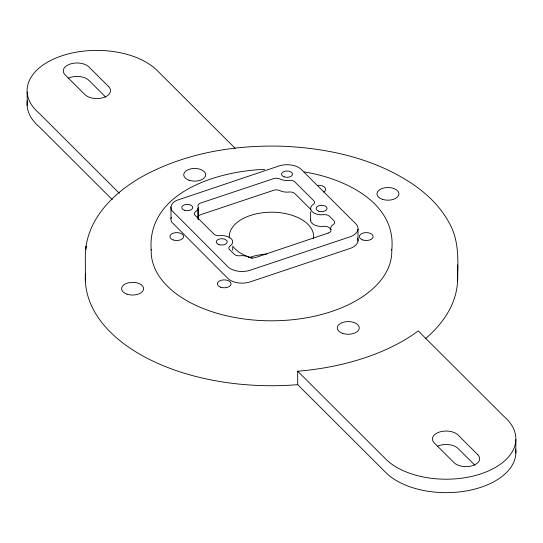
<?xml version="1.0" encoding="UTF-8"?>
<svg xmlns="http://www.w3.org/2000/svg" width="543" height="543" viewBox="0 0 543 543"><rect width="100%" height="100%" fill="white"/><g stroke="black" fill="none" stroke-linecap="round" stroke-linejoin="round"><path stroke-width="0.81" d="M151.185 250.011C146.868 191.876 218.598 170.882 264.617 169.389M457.593 281.084C458.034 261.706 459.371 240.902 449.428 223.349C441.635 208.485 429.581 196.261 416.087 186.459C377.711 159.309 330.103 148.388 283.751 146.271C235.852 144.669 186.609 152.698 144.071 175.572C116.046 190.898 88.957 216.148 85.645 249.631L86.025 246.468L85.326 254.796L85.373 280.853M457.6 275.62L457.654 264.889M304.141 171.941C343.393 178.084 396.757 202.22 391.781 250.011M310.813 209.442L294.815 193.546A5.491 3.17 0 0 0 289.046 192.025A10.969 6.333 0 0 1 279.903 190.634A5.491 3.17 0 0 0 273.604 190.308L200.679 214.682A5.491 3.17 0 0 0 198.032 218.008A10.969 6.333 0 0 1 198.215 219.406L198.215 207.752M331.101 229.56L329.391 227.87A5.491 3.17 0 0 0 323.628 226.35A10.969 6.333 0 0 1 310.664 219.535M235.16 148.287L157.151 70.475A69.714 40.25 0 0 0 59.737 56.56A69.714 40.25 0 0 0 39.171 113.27L119.399 193.315M105.695 97.122L88.896 80.371A13.724 7.921 0 0 0 68.119 78.307M474.826 465.188L458.02 448.43A13.724 7.921 0 0 0 437.251 446.373M297.7 371.215L385.815 459.127A69.714 40.25 0 0 0 482.781 473.197A69.714 40.25 0 0 0 504.393 416.841L418.259 330.925A186.168 107.487 0 0 1 297.7 371.215L297.7 384.661L385.815 472.573A69.714 40.25 0 0 0 466.987 490.811A69.714 40.25 0 0 0 515.626 449.095M112.265 199.648L39.171 126.716A69.714 40.25 0 0 1 27.367 100.618M197.978 217.071L197.944 208.811M515.85 439.694L515.85 453.14M310.637 211.79L310.637 220.533M232.675 247.296L232.675 250.208M170.984 206.876L170.984 218.53M27.15 92.032L27.15 105.478M457.511 274.059A186.168 107.487 0 0 1 425.23 338.852M297.7 384.661A186.168 107.487 0 0 1 85.475 273.821M229.377 237.97A42.178 24.354 0 0 1 271.921 212.211A42.178 24.354 0 0 1 313.535 238.472M252.325 258.258A42.178 24.354 0 0 1 232.567 245.952M171.255 217.336A16.202 9.353 0 0 0 171.805 222.162L227.911 278.45A16.256 9.387 0 0 0 234.847 282.177A16.426 9.482 0 0 0 240.841 283.113A16.215 9.36 0 0 0 250.194 281.871L350.154 248.436A16.521 9.536 0 0 0 356.418 244.404A16.724 9.652 0 0 0 357.993 240.99L357.993 229.336A16.724 9.652 0 0 1 354.83 234.291A16.521 9.536 0 0 1 350.154 236.782L250.194 270.224A16.215 9.36 0 0 1 240.841 271.459A16.426 9.482 0 0 1 232.173 269.572A16.256 9.387 0 0 1 227.911 266.796L171.805 210.508A16.202 9.353 0 0 1 176.427 200.489L278.939 165.982A16.256 9.387 0 0 1 288.163 164.739A16.426 9.482 0 0 1 294.17 165.649A16.215 9.36 0 0 1 301.216 169.409L356.032 224.035A16.521 9.536 0 0 1 357.966 229.404M317.526 185.387A6.862 3.964 0 0 1 324.85 187.437A6.862 3.964 0 0 1 323.628 192.086M357.545 238.065A16.521 9.536 0 0 1 357.966 241.051M248.83 257.701A42.178 24.354 0 0 1 266.749 254.049M391.741 249.556A120.295 69.456 0 0 1 271.486 320.804A120.295 69.456 0 0 1 151.226 249.556M328.203 233.083L255.57 257.511A5.491 3.17 0 0 1 249.23 257.172A10.969 6.333 0 0 0 240.033 255.76A5.491 3.17 0 0 1 234.271 254.253L229.553 249.617A5.491 3.17 0 0 1 230.096 245.965A10.969 6.333 0 0 0 231.209 238.689A10.969 6.333 0 0 0 219.711 235.648A5.491 3.17 0 0 1 213.956 234.121L195.046 215.259A5.491 3.17 0 0 1 195.609 211.621A10.969 6.333 0 0 0 198.032 206.354A5.491 3.17 0 0 1 200.679 203.028L273.604 178.654A5.491 3.17 0 0 1 279.903 178.98A10.969 6.333 0 0 0 289.046 180.371A5.491 3.17 0 0 1 294.815 181.898L313.779 200.734A5.491 3.17 0 0 1 313.216 204.378A10.969 6.333 0 0 0 312.103 211.661A10.969 6.333 0 0 0 323.628 214.695A5.491 3.17 0 0 1 329.391 216.216L333.952 220.736A5.491 3.17 0 0 1 333.348 224.415A10.969 6.333 0 0 0 330.836 229.757A5.491 3.17 0 0 1 328.203 233.083M108.702 86.67L88.896 66.925A13.724 7.921 0 0 0 70.142 64.04A13.724 7.921 0 0 0 65.14 74.866L84.946 94.611A13.724 7.921 0 0 0 103.699 97.496A13.724 7.921 0 0 0 108.702 86.67M477.826 454.735L458.02 434.984A13.724 7.921 0 0 0 439.273 432.099A13.724 7.921 0 0 0 434.271 442.925L454.077 462.677A13.724 7.921 0 0 0 472.831 465.561A13.724 7.921 0 0 0 477.826 454.735M173.258 239.972A6.862 3.964 0 0 0 183.609 236.605A6.862 3.964 0 0 0 173.373 233.117A6.862 3.964 0 0 0 173.258 239.972M220.729 287.247A6.862 3.964 0 0 0 231.08 283.88A6.862 3.964 0 0 0 220.845 280.392A6.862 3.964 0 0 0 220.729 287.247M362.765 239.972A6.862 3.964 0 0 0 373.116 236.599A6.862 3.964 0 0 0 362.88 233.11A6.862 3.964 0 0 0 362.765 239.972M318.789 211.2A5.491 3.17 0 0 0 327.069 208.505A5.491 3.17 0 0 0 318.884 205.716A5.491 3.17 0 0 0 318.789 211.2M284.213 176.882A5.491 3.17 0 0 0 292.494 174.181A5.491 3.17 0 0 0 284.308 171.391A5.491 3.17 0 0 0 284.213 176.882M218.938 244.601A5.491 3.17 0 0 0 227.218 241.906A5.491 3.17 0 0 0 219.026 239.117A5.491 3.17 0 0 0 218.938 244.601M184.457 210.25A5.491 3.17 0 0 0 192.738 207.548A5.491 3.17 0 0 0 184.552 204.759A5.491 3.17 0 0 0 184.457 210.25M127.014 294.15A10.975 6.34 0 0 0 143.576 288.754A10.975 6.34 0 0 0 127.205 283.168A10.975 6.34 0 0 0 127.014 294.15M342.687 333.368A10.975 6.34 0 0 0 359.249 327.979A10.975 6.34 0 0 0 342.871 322.393A10.975 6.34 0 0 0 342.687 333.368M382.353 199.308A10.975 6.34 0 0 0 398.915 193.912A10.975 6.34 0 0 0 382.543 188.333A10.975 6.34 0 0 0 382.353 199.308M189.12 180.249A10.975 6.34 0 0 0 205.682 174.853A10.975 6.34 0 0 0 189.31 169.273A10.975 6.34 0 0 0 189.12 180.249"/></g></svg>
